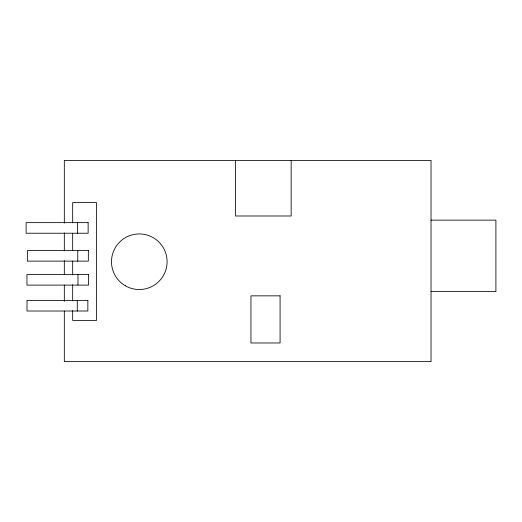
<?xml version="1.0" encoding="UTF-8"?>
<svg xmlns="http://www.w3.org/2000/svg" width="522" height="522" viewBox="0 0 522 522"><rect width="100%" height="100%" fill="white"/><g stroke="black" fill="none" stroke-linecap="round" stroke-linejoin="round"><path stroke-width="0.78" d="M431.028 220.127L495.9 220.127L495.9 291.615L431.028 291.615M291.165 160.385L291.165 215.991L235.566 215.991L235.566 160.385M77.98 274.513L77.98 285.103M77.758 250.534L77.758 261.124M77.537 222.64L77.537 233.23M77.269 300.424L77.269 311.014M72.675 222.914L72.675 202.601L96.505 202.601L96.505 320.423L72.675 320.423L72.675 310.675M72.675 233.478L72.675 250.54M72.675 261.104L72.675 274.918M72.675 284.673L72.675 300.92M64.323 223.116L64.323 160.385L431.028 160.385L431.028 361.615L64.323 361.615L64.323 311.105M64.323 232.89L64.323 250.814M64.323 260.595L64.323 274.442M64.323 285.032L64.323 301.325M88.127 222.64L26.1 222.64L26.1 233.23L88.127 233.23L88.127 222.64M88.349 250.534L27.366 250.534L27.366 261.124L88.349 261.124L88.349 250.534M88.57 274.513L26.961 274.513L26.961 285.103L88.57 285.103L88.57 274.513M280.079 295.843L250.958 295.843L250.958 342.974L280.079 342.974L280.079 295.843M87.859 300.424L27.013 300.424L27.013 311.014L87.859 311.014L87.859 300.424M125.391 285.808A27.803 27.803 0 0 0 167.092 261.737A27.803 27.803 0 0 0 125.391 237.66A27.803 27.803 0 0 0 125.391 285.808"/></g></svg>
